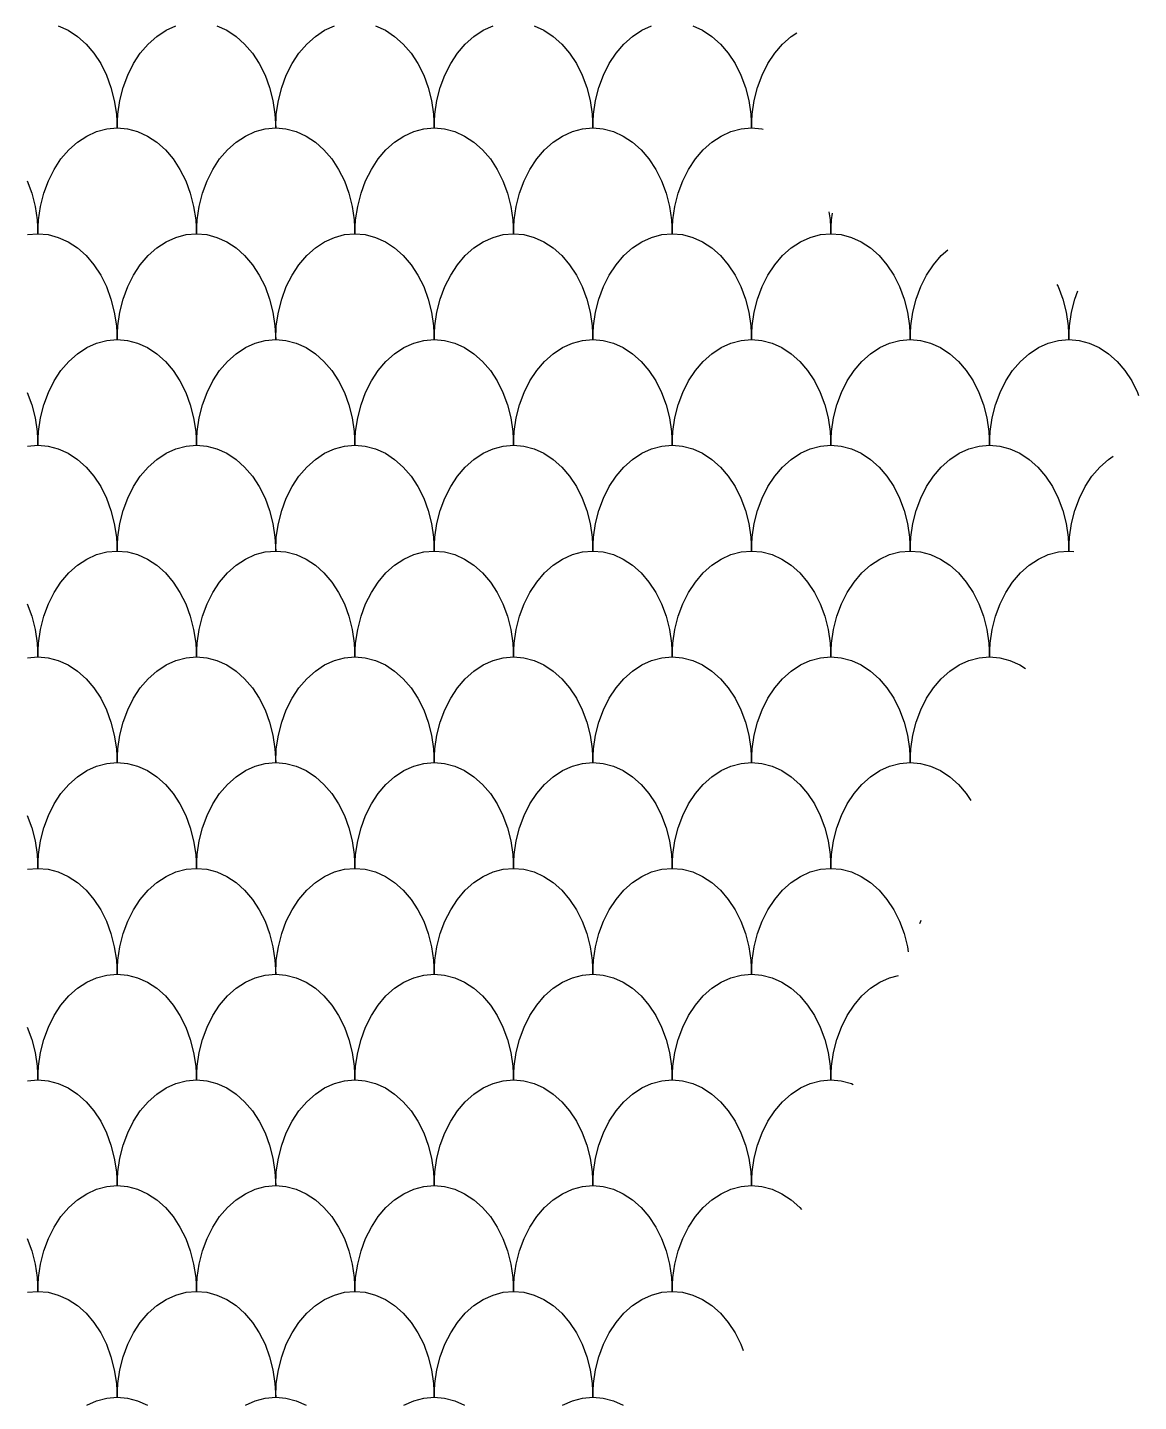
# Model space of a CAD drawing. Header units: millimetres. Extents: x -64 to 65, y -33 to 54.
# Drawn here: x -30.5 to -9.49, y -2.18 to 23.8 of the extents above; entities that cross this region are included whole.
import ezdxf

# ---------------------------------------------------------------- set-up
doc = ezdxf.new("R2010")
doc.units = ezdxf.units.MM

msp = doc.modelspace()

# ---------------------------------------------------------------- linework, layer by layer
for points in [[(-29.92, 23.836), (-29.734, 23.752), (-29.558, 23.636), (-29.395, 23.491), (-29.248, 23.318), (-29.118, 23.122), (-29.009, 22.904), (-28.923, 22.67), (-28.86, 22.422), (-28.821, 22.165), (-28.808, 21.904)], [(-28.808, 21.904), (-28.796, 22.165), (-28.757, 22.422), (-28.694, 22.67), (-28.607, 22.904), (-28.498, 23.122), (-28.369, 23.318), (-28.222, 23.491), (-28.058, 23.636), (-27.882, 23.752), (-27.697, 23.836)], [(-26.92, 23.836), (-26.734, 23.752), (-26.558, 23.636), (-26.395, 23.491), (-26.248, 23.318), (-26.118, 23.122), (-26.009, 22.904), (-25.923, 22.67), (-25.86, 22.422), (-25.821, 22.165), (-25.808, 21.904)], [(-25.808, 21.904), (-25.796, 22.165), (-25.757, 22.422), (-25.694, 22.67), (-25.607, 22.904), (-25.498, 23.122), (-25.369, 23.318), (-25.222, 23.491), (-25.058, 23.636), (-24.882, 23.752), (-24.697, 23.836)], [(-23.92, 23.836), (-23.734, 23.752), (-23.558, 23.636), (-23.395, 23.491), (-23.248, 23.318), (-23.118, 23.122), (-23.009, 22.904), (-22.923, 22.67), (-22.86, 22.422), (-22.821, 22.165), (-22.808, 21.904)], [(-22.808, 21.904), (-22.796, 22.165), (-22.757, 22.422), (-22.694, 22.67), (-22.607, 22.904), (-22.498, 23.122), (-22.369, 23.318), (-22.222, 23.491), (-22.058, 23.636), (-21.882, 23.752), (-21.697, 23.836)], [(-20.92, 23.836), (-20.734, 23.752), (-20.558, 23.636), (-20.395, 23.491), (-20.248, 23.318), (-20.118, 23.122), (-20.009, 22.904), (-19.923, 22.67), (-19.86, 22.422), (-19.821, 22.165), (-19.808, 21.904)], [(-19.808, 21.904), (-19.796, 22.165), (-19.757, 22.422), (-19.694, 22.67), (-19.607, 22.904), (-19.498, 23.122), (-19.369, 23.318), (-19.222, 23.491), (-19.058, 23.636), (-18.882, 23.752), (-18.697, 23.836)], [(-17.92, 23.836), (-17.734, 23.752), (-17.558, 23.636), (-17.395, 23.491), (-17.248, 23.318), (-17.118, 23.122), (-17.009, 22.904), (-16.923, 22.67), (-16.86, 22.422), (-16.821, 22.165), (-16.808, 21.904)], [(-16.808, 21.904), (-16.796, 22.165), (-16.757, 22.422), (-16.694, 22.67), (-16.607, 22.904), (-16.498, 23.122), (-16.369, 23.318), (-16.222, 23.491), (-16.058, 23.636), (-15.954, 23.705)], [(-30.308, 19.904), (-30.296, 20.165), (-30.257, 20.422), (-30.194, 20.67), (-30.107, 20.904), (-29.998, 21.122), (-29.869, 21.318), (-29.722, 21.491), (-29.558, 21.636), (-29.382, 21.752), (-29.197, 21.836), (-29.004, 21.887), (-28.808, 21.904), (-28.613, 21.887), (-28.42, 21.836), (-28.234, 21.752), (-28.058, 21.636), (-27.895, 21.491), (-27.748, 21.318), (-27.618, 21.122), (-27.509, 20.904), (-27.423, 20.67), (-27.36, 20.422), (-27.321, 20.165), (-27.308, 19.904)], [(-27.308, 19.904), (-27.296, 20.165), (-27.257, 20.422), (-27.194, 20.67), (-27.107, 20.904), (-26.998, 21.122), (-26.869, 21.318), (-26.722, 21.491), (-26.558, 21.636), (-26.382, 21.752), (-26.197, 21.836), (-26.004, 21.887), (-25.808, 21.904), (-25.613, 21.887), (-25.42, 21.836), (-25.234, 21.752), (-25.058, 21.636), (-24.895, 21.491), (-24.748, 21.318), (-24.618, 21.122), (-24.509, 20.904), (-24.423, 20.67), (-24.36, 20.422), (-24.321, 20.165), (-24.308, 19.904)], [(-24.308, 19.904), (-24.296, 20.165), (-24.257, 20.422), (-24.194, 20.67), (-24.107, 20.904), (-23.998, 21.122), (-23.869, 21.318), (-23.722, 21.491), (-23.558, 21.636), (-23.382, 21.752), (-23.197, 21.836), (-23.004, 21.887), (-22.808, 21.904), (-22.613, 21.887), (-22.42, 21.836), (-22.234, 21.752), (-22.058, 21.636), (-21.895, 21.491), (-21.748, 21.318), (-21.618, 21.122), (-21.509, 20.904), (-21.423, 20.67), (-21.36, 20.422), (-21.321, 20.165), (-21.308, 19.904)], [(-21.308, 19.904), (-21.296, 20.165), (-21.257, 20.422), (-21.194, 20.67), (-21.107, 20.904), (-20.998, 21.122), (-20.869, 21.318), (-20.722, 21.491), (-20.558, 21.636), (-20.382, 21.752), (-20.197, 21.836), (-20.004, 21.887), (-19.808, 21.904), (-19.613, 21.887), (-19.42, 21.836), (-19.234, 21.752), (-19.058, 21.636), (-18.895, 21.491), (-18.748, 21.318), (-18.618, 21.122), (-18.509, 20.904), (-18.423, 20.67), (-18.36, 20.422), (-18.321, 20.165), (-18.308, 19.904)], [(-18.308, 19.904), (-18.296, 20.165), (-18.257, 20.422), (-18.194, 20.67), (-18.107, 20.904), (-17.998, 21.122), (-17.869, 21.318), (-17.722, 21.491), (-17.558, 21.636), (-17.382, 21.752), (-17.197, 21.836), (-17.004, 21.887), (-16.808, 21.904), (-16.613, 21.887), (-16.588, 21.88)], [(-30.509, 20.904), (-30.423, 20.67), (-30.36, 20.422), (-30.321, 20.165), (-30.308, 19.904)], [(-15.344, 20.316), (-15.321, 20.165), (-15.308, 19.904)], [(-15.308, 19.904), (-15.296, 20.165), (-15.276, 20.295)], [(-30.504, 19.887), (-30.308, 19.904), (-30.113, 19.887), (-29.92, 19.836), (-29.734, 19.752), (-29.558, 19.636), (-29.395, 19.491), (-29.248, 19.318), (-29.118, 19.122), (-29.009, 18.904), (-28.923, 18.67), (-28.86, 18.422), (-28.821, 18.165), (-28.808, 17.904)], [(-28.808, 17.904), (-28.796, 18.165), (-28.757, 18.422), (-28.694, 18.67), (-28.607, 18.904), (-28.498, 19.122), (-28.369, 19.318), (-28.222, 19.491), (-28.058, 19.636), (-27.882, 19.752), (-27.697, 19.836), (-27.504, 19.887), (-27.308, 19.904), (-27.113, 19.887), (-26.92, 19.836), (-26.734, 19.752), (-26.558, 19.636), (-26.395, 19.491), (-26.248, 19.318), (-26.118, 19.122), (-26.009, 18.904), (-25.923, 18.67), (-25.86, 18.422), (-25.821, 18.165), (-25.808, 17.904)], [(-25.808, 17.904), (-25.796, 18.165), (-25.757, 18.422), (-25.694, 18.67), (-25.607, 18.904), (-25.498, 19.122), (-25.369, 19.318), (-25.222, 19.491), (-25.058, 19.636), (-24.882, 19.752), (-24.697, 19.836), (-24.504, 19.887), (-24.308, 19.904), (-24.113, 19.887), (-23.92, 19.836), (-23.734, 19.752), (-23.558, 19.636), (-23.395, 19.491), (-23.248, 19.318), (-23.118, 19.122), (-23.009, 18.904), (-22.923, 18.67), (-22.86, 18.422), (-22.821, 18.165), (-22.808, 17.904)], [(-22.808, 17.904), (-22.796, 18.165), (-22.757, 18.422), (-22.694, 18.67), (-22.607, 18.904), (-22.498, 19.122), (-22.369, 19.318), (-22.222, 19.491), (-22.058, 19.636), (-21.882, 19.752), (-21.697, 19.836), (-21.504, 19.887), (-21.308, 19.904), (-21.113, 19.887), (-20.92, 19.836), (-20.734, 19.752), (-20.558, 19.636), (-20.395, 19.491), (-20.248, 19.318), (-20.118, 19.122), (-20.009, 18.904), (-19.923, 18.67), (-19.86, 18.422), (-19.821, 18.165), (-19.808, 17.904)], [(-19.808, 17.904), (-19.796, 18.165), (-19.757, 18.422), (-19.694, 18.67), (-19.607, 18.904), (-19.498, 19.122), (-19.369, 19.318), (-19.222, 19.491), (-19.058, 19.636), (-18.882, 19.752), (-18.697, 19.836), (-18.504, 19.887), (-18.308, 19.904), (-18.113, 19.887), (-17.92, 19.836), (-17.734, 19.752), (-17.558, 19.636), (-17.395, 19.491), (-17.248, 19.318), (-17.118, 19.122), (-17.009, 18.904), (-16.923, 18.67), (-16.86, 18.422), (-16.821, 18.165), (-16.808, 17.904)], [(-16.808, 17.904), (-16.796, 18.165), (-16.757, 18.422), (-16.694, 18.67), (-16.607, 18.904), (-16.498, 19.122), (-16.369, 19.318), (-16.222, 19.491), (-16.058, 19.636), (-15.882, 19.752), (-15.697, 19.836), (-15.504, 19.887), (-15.308, 19.904), (-15.113, 19.887), (-14.92, 19.836), (-14.734, 19.752), (-14.558, 19.636), (-14.395, 19.491), (-14.248, 19.318), (-14.118, 19.122), (-14.009, 18.904), (-13.923, 18.67), (-13.86, 18.422), (-13.821, 18.165), (-13.808, 17.904)], [(-13.808, 17.904), (-13.796, 18.165), (-13.757, 18.422), (-13.694, 18.67), (-13.607, 18.904), (-13.498, 19.122), (-13.369, 19.318), (-13.222, 19.491), (-13.096, 19.603)], [(-11.031, 18.947), (-11.009, 18.904), (-10.923, 18.67), (-10.86, 18.422), (-10.821, 18.165), (-10.808, 17.904)], [(-10.808, 17.904), (-10.796, 18.165), (-10.757, 18.422), (-10.694, 18.67), (-10.638, 18.822)], [(-30.308, 15.904), (-30.296, 16.165), (-30.257, 16.422), (-30.194, 16.67), (-30.107, 16.904), (-29.998, 17.122), (-29.869, 17.318), (-29.722, 17.491), (-29.558, 17.636), (-29.382, 17.752), (-29.197, 17.836), (-29.004, 17.887), (-28.808, 17.904), (-28.613, 17.887), (-28.42, 17.836), (-28.234, 17.752), (-28.058, 17.636), (-27.895, 17.491), (-27.748, 17.318), (-27.618, 17.122), (-27.509, 16.904), (-27.423, 16.67), (-27.36, 16.422), (-27.321, 16.165), (-27.308, 15.904)], [(-27.308, 15.904), (-27.296, 16.165), (-27.257, 16.422), (-27.194, 16.67), (-27.107, 16.904), (-26.998, 17.122), (-26.869, 17.318), (-26.722, 17.491), (-26.558, 17.636), (-26.382, 17.752), (-26.197, 17.836), (-26.004, 17.887), (-25.808, 17.904), (-25.613, 17.887), (-25.42, 17.836), (-25.234, 17.752), (-25.058, 17.636), (-24.895, 17.491), (-24.748, 17.318), (-24.618, 17.122), (-24.509, 16.904), (-24.423, 16.67), (-24.36, 16.422), (-24.321, 16.165), (-24.308, 15.904)], [(-24.308, 15.904), (-24.296, 16.165), (-24.257, 16.422), (-24.194, 16.67), (-24.107, 16.904), (-23.998, 17.122), (-23.869, 17.318), (-23.722, 17.491), (-23.558, 17.636), (-23.382, 17.752), (-23.197, 17.836), (-23.004, 17.887), (-22.808, 17.904), (-22.613, 17.887), (-22.42, 17.836), (-22.234, 17.752), (-22.058, 17.636), (-21.895, 17.491), (-21.748, 17.318), (-21.618, 17.122), (-21.509, 16.904), (-21.423, 16.67), (-21.36, 16.422), (-21.321, 16.165), (-21.308, 15.904)], [(-21.308, 15.904), (-21.296, 16.165), (-21.257, 16.422), (-21.194, 16.67), (-21.107, 16.904), (-20.998, 17.122), (-20.869, 17.318), (-20.722, 17.491), (-20.558, 17.636), (-20.382, 17.752), (-20.197, 17.836), (-20.004, 17.887), (-19.808, 17.904), (-19.613, 17.887), (-19.42, 17.836), (-19.234, 17.752), (-19.058, 17.636), (-18.895, 17.491), (-18.748, 17.318), (-18.618, 17.122), (-18.509, 16.904), (-18.423, 16.67), (-18.36, 16.422), (-18.321, 16.165), (-18.308, 15.904)], [(-18.308, 15.904), (-18.296, 16.165), (-18.257, 16.422), (-18.194, 16.67), (-18.107, 16.904), (-17.998, 17.122), (-17.869, 17.318), (-17.722, 17.491), (-17.558, 17.636), (-17.382, 17.752), (-17.197, 17.836), (-17.004, 17.887), (-16.808, 17.904), (-16.613, 17.887), (-16.42, 17.836), (-16.234, 17.752), (-16.058, 17.636), (-15.895, 17.491), (-15.748, 17.318), (-15.618, 17.122), (-15.509, 16.904), (-15.423, 16.67), (-15.36, 16.422), (-15.321, 16.165), (-15.308, 15.904)], [(-15.308, 15.904), (-15.296, 16.165), (-15.257, 16.422), (-15.194, 16.67), (-15.107, 16.904), (-14.998, 17.122), (-14.869, 17.318), (-14.722, 17.491), (-14.558, 17.636), (-14.382, 17.752), (-14.197, 17.836), (-14.004, 17.887), (-13.808, 17.904), (-13.613, 17.887), (-13.42, 17.836), (-13.234, 17.752), (-13.058, 17.636), (-12.895, 17.491), (-12.748, 17.318), (-12.618, 17.122), (-12.509, 16.904), (-12.423, 16.67), (-12.36, 16.422), (-12.321, 16.165), (-12.308, 15.904)], [(-12.308, 15.904), (-12.296, 16.165), (-12.257, 16.422), (-12.194, 16.67), (-12.107, 16.904), (-11.998, 17.122), (-11.869, 17.318), (-11.722, 17.491), (-11.558, 17.636), (-11.382, 17.752), (-11.197, 17.836), (-11.004, 17.887), (-10.808, 17.904), (-10.613, 17.887), (-10.42, 17.836), (-10.234, 17.752), (-10.058, 17.636), (-9.895, 17.491), (-9.748, 17.318), (-9.618, 17.122), (-9.509, 16.904), (-9.489, 16.848)], [(-30.509, 16.904), (-30.423, 16.67), (-30.36, 16.422), (-30.321, 16.165), (-30.308, 15.904)], [(-30.504, 15.887), (-30.308, 15.904), (-30.113, 15.887), (-29.92, 15.836), (-29.734, 15.752), (-29.558, 15.636), (-29.395, 15.491), (-29.248, 15.318), (-29.118, 15.122), (-29.009, 14.904), (-28.923, 14.67), (-28.86, 14.422), (-28.821, 14.165), (-28.808, 13.904)], [(-28.808, 13.904), (-28.796, 14.165), (-28.757, 14.422), (-28.694, 14.67), (-28.607, 14.904), (-28.498, 15.122), (-28.369, 15.318), (-28.222, 15.491), (-28.058, 15.636), (-27.882, 15.752), (-27.697, 15.836), (-27.504, 15.887), (-27.308, 15.904), (-27.113, 15.887), (-26.92, 15.836), (-26.734, 15.752), (-26.558, 15.636), (-26.395, 15.491), (-26.248, 15.318), (-26.118, 15.122), (-26.009, 14.904), (-25.923, 14.67), (-25.86, 14.422), (-25.821, 14.165), (-25.808, 13.904)], [(-25.808, 13.904), (-25.796, 14.165), (-25.757, 14.422), (-25.694, 14.67), (-25.607, 14.904), (-25.498, 15.122), (-25.369, 15.318), (-25.222, 15.491), (-25.058, 15.636), (-24.882, 15.752), (-24.697, 15.836), (-24.504, 15.887), (-24.308, 15.904), (-24.113, 15.887), (-23.92, 15.836), (-23.734, 15.752), (-23.558, 15.636), (-23.395, 15.491), (-23.248, 15.318), (-23.118, 15.122), (-23.009, 14.904), (-22.923, 14.67), (-22.86, 14.422), (-22.821, 14.165), (-22.808, 13.904)], [(-22.808, 13.904), (-22.796, 14.165), (-22.757, 14.422), (-22.694, 14.67), (-22.607, 14.904), (-22.498, 15.122), (-22.369, 15.318), (-22.222, 15.491), (-22.058, 15.636), (-21.882, 15.752), (-21.697, 15.836), (-21.504, 15.887), (-21.308, 15.904), (-21.113, 15.887), (-20.92, 15.836), (-20.734, 15.752), (-20.558, 15.636), (-20.395, 15.491), (-20.248, 15.318), (-20.118, 15.122), (-20.009, 14.904), (-19.923, 14.67), (-19.86, 14.422), (-19.821, 14.165), (-19.808, 13.904)], [(-19.808, 13.904), (-19.796, 14.165), (-19.757, 14.422), (-19.694, 14.67), (-19.607, 14.904), (-19.498, 15.122), (-19.369, 15.318), (-19.222, 15.491), (-19.058, 15.636), (-18.882, 15.752), (-18.697, 15.836), (-18.504, 15.887), (-18.308, 15.904), (-18.113, 15.887), (-17.92, 15.836), (-17.734, 15.752), (-17.558, 15.636), (-17.395, 15.491), (-17.248, 15.318), (-17.118, 15.122), (-17.009, 14.904), (-16.923, 14.67), (-16.86, 14.422), (-16.821, 14.165), (-16.808, 13.904)], [(-16.808, 13.904), (-16.796, 14.165), (-16.757, 14.422), (-16.694, 14.67), (-16.607, 14.904), (-16.498, 15.122), (-16.369, 15.318), (-16.222, 15.491), (-16.058, 15.636), (-15.882, 15.752), (-15.697, 15.836), (-15.504, 15.887), (-15.308, 15.904), (-15.113, 15.887), (-14.92, 15.836), (-14.734, 15.752), (-14.558, 15.636), (-14.395, 15.491), (-14.248, 15.318), (-14.118, 15.122), (-14.009, 14.904), (-13.923, 14.67), (-13.86, 14.422), (-13.821, 14.165), (-13.808, 13.904)], [(-13.808, 13.904), (-13.796, 14.165), (-13.757, 14.422), (-13.694, 14.67), (-13.607, 14.904), (-13.498, 15.122), (-13.369, 15.318), (-13.222, 15.491), (-13.058, 15.636), (-12.882, 15.752), (-12.697, 15.836), (-12.504, 15.887), (-12.308, 15.904), (-12.113, 15.887), (-11.92, 15.836), (-11.734, 15.752), (-11.558, 15.636), (-11.395, 15.491), (-11.248, 15.318), (-11.118, 15.122), (-11.009, 14.904), (-10.923, 14.67), (-10.86, 14.422), (-10.821, 14.165), (-10.808, 13.904)], [(-10.808, 13.904), (-10.796, 14.165), (-10.757, 14.422), (-10.694, 14.67), (-10.607, 14.904), (-10.498, 15.122), (-10.369, 15.318), (-10.222, 15.491), (-10.058, 15.636), (-9.965, 15.698)], [(-30.308, 11.904), (-30.296, 12.165), (-30.257, 12.422), (-30.194, 12.67), (-30.107, 12.904), (-29.998, 13.122), (-29.869, 13.318), (-29.722, 13.491), (-29.558, 13.636), (-29.382, 13.752), (-29.197, 13.836), (-29.004, 13.887), (-28.808, 13.904), (-28.613, 13.887), (-28.42, 13.836), (-28.234, 13.752), (-28.058, 13.636), (-27.895, 13.491), (-27.748, 13.318), (-27.618, 13.122), (-27.509, 12.904), (-27.423, 12.67), (-27.36, 12.422), (-27.321, 12.165), (-27.308, 11.904)], [(-27.308, 11.904), (-27.296, 12.165), (-27.257, 12.422), (-27.194, 12.67), (-27.107, 12.904), (-26.998, 13.122), (-26.869, 13.318), (-26.722, 13.491), (-26.558, 13.636), (-26.382, 13.752), (-26.197, 13.836), (-26.004, 13.887), (-25.808, 13.904), (-25.613, 13.887), (-25.42, 13.836), (-25.234, 13.752), (-25.058, 13.636), (-24.895, 13.491), (-24.748, 13.318), (-24.618, 13.122), (-24.509, 12.904), (-24.423, 12.67), (-24.36, 12.422), (-24.321, 12.165), (-24.308, 11.904)], [(-24.308, 11.904), (-24.296, 12.165), (-24.257, 12.422), (-24.194, 12.67), (-24.107, 12.904), (-23.998, 13.122), (-23.869, 13.318), (-23.722, 13.491), (-23.558, 13.636), (-23.382, 13.752), (-23.197, 13.836), (-23.004, 13.887), (-22.808, 13.904), (-22.613, 13.887), (-22.42, 13.836), (-22.234, 13.752), (-22.058, 13.636), (-21.895, 13.491), (-21.748, 13.318), (-21.618, 13.122), (-21.509, 12.904), (-21.423, 12.67), (-21.36, 12.422), (-21.321, 12.165), (-21.308, 11.904)], [(-21.308, 11.904), (-21.296, 12.165), (-21.257, 12.422), (-21.194, 12.67), (-21.107, 12.904), (-20.998, 13.122), (-20.869, 13.318), (-20.722, 13.491), (-20.558, 13.636), (-20.382, 13.752), (-20.197, 13.836), (-20.004, 13.887), (-19.808, 13.904), (-19.613, 13.887), (-19.42, 13.836), (-19.234, 13.752), (-19.058, 13.636), (-18.895, 13.491), (-18.748, 13.318), (-18.618, 13.122), (-18.509, 12.904), (-18.423, 12.67), (-18.36, 12.422), (-18.321, 12.165), (-18.308, 11.904)], [(-18.308, 11.904), (-18.296, 12.165), (-18.257, 12.422), (-18.194, 12.67), (-18.107, 12.904), (-17.998, 13.122), (-17.869, 13.318), (-17.722, 13.491), (-17.558, 13.636), (-17.382, 13.752), (-17.197, 13.836), (-17.004, 13.887), (-16.808, 13.904), (-16.613, 13.887), (-16.42, 13.836), (-16.234, 13.752), (-16.058, 13.636), (-15.895, 13.491), (-15.748, 13.318), (-15.618, 13.122), (-15.509, 12.904), (-15.423, 12.67), (-15.36, 12.422), (-15.321, 12.165), (-15.308, 11.904)], [(-15.308, 11.904), (-15.296, 12.165), (-15.257, 12.422), (-15.194, 12.67), (-15.107, 12.904), (-14.998, 13.122), (-14.869, 13.318), (-14.722, 13.491), (-14.558, 13.636), (-14.382, 13.752), (-14.197, 13.836), (-14.004, 13.887), (-13.808, 13.904), (-13.613, 13.887), (-13.42, 13.836), (-13.234, 13.752), (-13.058, 13.636), (-12.895, 13.491), (-12.748, 13.318), (-12.618, 13.122), (-12.509, 12.904), (-12.423, 12.67), (-12.36, 12.422), (-12.321, 12.165), (-12.308, 11.904)], [(-12.308, 11.904), (-12.296, 12.165), (-12.257, 12.422), (-12.194, 12.67), (-12.107, 12.904), (-11.998, 13.122), (-11.869, 13.318), (-11.722, 13.491), (-11.558, 13.636), (-11.382, 13.752), (-11.197, 13.836), (-11.004, 13.887), (-10.808, 13.904), (-10.711, 13.896)], [(-30.509, 12.904), (-30.423, 12.67), (-30.36, 12.422), (-30.321, 12.165), (-30.308, 11.904)], [(-30.504, 11.887), (-30.308, 11.904), (-30.113, 11.887), (-29.92, 11.836), (-29.734, 11.752), (-29.558, 11.636), (-29.395, 11.491), (-29.248, 11.318), (-29.118, 11.122), (-29.009, 10.904), (-28.923, 10.67), (-28.86, 10.422), (-28.821, 10.165), (-28.808, 9.904)], [(-28.808, 9.904), (-28.796, 10.165), (-28.757, 10.422), (-28.694, 10.67), (-28.607, 10.904), (-28.498, 11.122), (-28.369, 11.318), (-28.222, 11.491), (-28.058, 11.636), (-27.882, 11.752), (-27.697, 11.836), (-27.504, 11.887), (-27.308, 11.904), (-27.113, 11.887), (-26.92, 11.836), (-26.734, 11.752), (-26.558, 11.636), (-26.395, 11.491), (-26.248, 11.318), (-26.118, 11.122), (-26.009, 10.904), (-25.923, 10.67), (-25.86, 10.422), (-25.821, 10.165), (-25.808, 9.904)], [(-25.808, 9.904), (-25.796, 10.165), (-25.757, 10.422), (-25.694, 10.67), (-25.607, 10.904), (-25.498, 11.122), (-25.369, 11.318), (-25.222, 11.491), (-25.058, 11.636), (-24.882, 11.752), (-24.697, 11.836), (-24.504, 11.887), (-24.308, 11.904), (-24.113, 11.887), (-23.92, 11.836), (-23.734, 11.752), (-23.558, 11.636), (-23.395, 11.491), (-23.248, 11.318), (-23.118, 11.122), (-23.009, 10.904), (-22.923, 10.67), (-22.86, 10.422), (-22.821, 10.165), (-22.808, 9.904)], [(-22.808, 9.904), (-22.796, 10.165), (-22.757, 10.422), (-22.694, 10.67), (-22.607, 10.904), (-22.498, 11.122), (-22.369, 11.318), (-22.222, 11.491), (-22.058, 11.636), (-21.882, 11.752), (-21.697, 11.836), (-21.504, 11.887), (-21.308, 11.904), (-21.113, 11.887), (-20.92, 11.836), (-20.734, 11.752), (-20.558, 11.636), (-20.395, 11.491), (-20.248, 11.318), (-20.118, 11.122), (-20.009, 10.904), (-19.923, 10.67), (-19.86, 10.422), (-19.821, 10.165), (-19.808, 9.904)], [(-19.808, 9.904), (-19.796, 10.165), (-19.757, 10.422), (-19.694, 10.67), (-19.607, 10.904), (-19.498, 11.122), (-19.369, 11.318), (-19.222, 11.491), (-19.058, 11.636), (-18.882, 11.752), (-18.697, 11.836), (-18.504, 11.887), (-18.308, 11.904), (-18.113, 11.887), (-17.92, 11.836), (-17.734, 11.752), (-17.558, 11.636), (-17.395, 11.491), (-17.248, 11.318), (-17.118, 11.122), (-17.009, 10.904), (-16.923, 10.67), (-16.86, 10.422), (-16.821, 10.165), (-16.808, 9.904)], [(-16.808, 9.904), (-16.796, 10.165), (-16.757, 10.422), (-16.694, 10.67), (-16.607, 10.904), (-16.498, 11.122), (-16.369, 11.318), (-16.222, 11.491), (-16.058, 11.636), (-15.882, 11.752), (-15.697, 11.836), (-15.504, 11.887), (-15.308, 11.904), (-15.113, 11.887), (-14.92, 11.836), (-14.734, 11.752), (-14.558, 11.636), (-14.395, 11.491), (-14.248, 11.318), (-14.118, 11.122), (-14.009, 10.904), (-13.923, 10.67), (-13.86, 10.422), (-13.821, 10.165), (-13.808, 9.904)], [(-13.808, 9.904), (-13.796, 10.165), (-13.757, 10.422), (-13.694, 10.67), (-13.607, 10.904), (-13.498, 11.122), (-13.369, 11.318), (-13.222, 11.491), (-13.058, 11.636), (-12.882, 11.752), (-12.697, 11.836), (-12.504, 11.887), (-12.308, 11.904), (-12.113, 11.887), (-11.92, 11.836), (-11.734, 11.752), (-11.628, 11.682)], [(-30.308, 7.904), (-30.296, 8.165), (-30.257, 8.422), (-30.194, 8.67), (-30.107, 8.904), (-29.998, 9.122), (-29.869, 9.318), (-29.722, 9.491), (-29.558, 9.636), (-29.382, 9.752), (-29.197, 9.836), (-29.004, 9.887), (-28.808, 9.904), (-28.613, 9.887), (-28.42, 9.836), (-28.234, 9.752), (-28.058, 9.636), (-27.895, 9.491), (-27.748, 9.318), (-27.618, 9.122), (-27.509, 8.904), (-27.423, 8.67), (-27.36, 8.422), (-27.321, 8.165), (-27.308, 7.904)], [(-27.308, 7.904), (-27.296, 8.165), (-27.257, 8.422), (-27.194, 8.67), (-27.107, 8.904), (-26.998, 9.122), (-26.869, 9.318), (-26.722, 9.491), (-26.558, 9.636), (-26.382, 9.752), (-26.197, 9.836), (-26.004, 9.887), (-25.808, 9.904), (-25.613, 9.887), (-25.42, 9.836), (-25.234, 9.752), (-25.058, 9.636), (-24.895, 9.491), (-24.748, 9.318), (-24.618, 9.122), (-24.509, 8.904), (-24.423, 8.67), (-24.36, 8.422), (-24.321, 8.165), (-24.308, 7.904)], [(-24.308, 7.904), (-24.296, 8.165), (-24.257, 8.422), (-24.194, 8.67), (-24.107, 8.904), (-23.998, 9.122), (-23.869, 9.318), (-23.722, 9.491), (-23.558, 9.636), (-23.382, 9.752), (-23.197, 9.836), (-23.004, 9.887), (-22.808, 9.904), (-22.613, 9.887), (-22.42, 9.836), (-22.234, 9.752), (-22.058, 9.636), (-21.895, 9.491), (-21.748, 9.318), (-21.618, 9.122), (-21.509, 8.904), (-21.423, 8.67), (-21.36, 8.422), (-21.321, 8.165), (-21.308, 7.904)], [(-21.308, 7.904), (-21.296, 8.165), (-21.257, 8.422), (-21.194, 8.67), (-21.107, 8.904), (-20.998, 9.122), (-20.869, 9.318), (-20.722, 9.491), (-20.558, 9.636), (-20.382, 9.752), (-20.197, 9.836), (-20.004, 9.887), (-19.808, 9.904), (-19.613, 9.887), (-19.42, 9.836), (-19.234, 9.752), (-19.058, 9.636), (-18.895, 9.491), (-18.748, 9.318), (-18.618, 9.122), (-18.509, 8.904), (-18.423, 8.67), (-18.36, 8.422), (-18.321, 8.165), (-18.308, 7.904)], [(-18.308, 7.904), (-18.296, 8.165), (-18.257, 8.422), (-18.194, 8.67), (-18.107, 8.904), (-17.998, 9.122), (-17.869, 9.318), (-17.722, 9.491), (-17.558, 9.636), (-17.382, 9.752), (-17.197, 9.836), (-17.004, 9.887), (-16.808, 9.904), (-16.613, 9.887), (-16.42, 9.836), (-16.234, 9.752), (-16.058, 9.636), (-15.895, 9.491), (-15.748, 9.318), (-15.618, 9.122), (-15.509, 8.904), (-15.423, 8.67), (-15.36, 8.422), (-15.321, 8.165), (-15.308, 7.904)], [(-15.308, 7.904), (-15.296, 8.165), (-15.257, 8.422), (-15.194, 8.67), (-15.107, 8.904), (-14.998, 9.122), (-14.869, 9.318), (-14.722, 9.491), (-14.558, 9.636), (-14.382, 9.752), (-14.197, 9.836), (-14.004, 9.887), (-13.808, 9.904), (-13.613, 9.887), (-13.42, 9.836), (-13.234, 9.752), (-13.058, 9.636), (-12.895, 9.491), (-12.748, 9.318), (-12.661, 9.186)], [(-30.509, 8.904), (-30.423, 8.67), (-30.36, 8.422), (-30.321, 8.165), (-30.308, 7.904)], [(-30.504, 7.887), (-30.308, 7.904), (-30.113, 7.887), (-29.92, 7.836), (-29.734, 7.752), (-29.558, 7.636), (-29.395, 7.491), (-29.248, 7.318), (-29.118, 7.122), (-29.009, 6.904), (-28.923, 6.67), (-28.86, 6.422), (-28.821, 6.165), (-28.808, 5.904)], [(-28.808, 5.904), (-28.796, 6.165), (-28.757, 6.422), (-28.694, 6.67), (-28.607, 6.904), (-28.498, 7.122), (-28.369, 7.318), (-28.222, 7.491), (-28.058, 7.636), (-27.882, 7.752), (-27.697, 7.836), (-27.504, 7.887), (-27.308, 7.904), (-27.113, 7.887), (-26.92, 7.836), (-26.734, 7.752), (-26.558, 7.636), (-26.395, 7.491), (-26.248, 7.318), (-26.118, 7.122), (-26.009, 6.904), (-25.923, 6.67), (-25.86, 6.422), (-25.821, 6.165), (-25.808, 5.904)], [(-25.808, 5.904), (-25.796, 6.165), (-25.757, 6.422), (-25.694, 6.67), (-25.607, 6.904), (-25.498, 7.122), (-25.369, 7.318), (-25.222, 7.491), (-25.058, 7.636), (-24.882, 7.752), (-24.697, 7.836), (-24.504, 7.887), (-24.308, 7.904), (-24.113, 7.887), (-23.92, 7.836), (-23.734, 7.752), (-23.558, 7.636), (-23.395, 7.491), (-23.248, 7.318), (-23.118, 7.122), (-23.009, 6.904), (-22.923, 6.67), (-22.86, 6.422), (-22.821, 6.165), (-22.808, 5.904)], [(-22.808, 5.904), (-22.796, 6.165), (-22.757, 6.422), (-22.694, 6.67), (-22.607, 6.904), (-22.498, 7.122), (-22.369, 7.318), (-22.222, 7.491), (-22.058, 7.636), (-21.882, 7.752), (-21.697, 7.836), (-21.504, 7.887), (-21.308, 7.904), (-21.113, 7.887), (-20.92, 7.836), (-20.734, 7.752), (-20.558, 7.636), (-20.395, 7.491), (-20.248, 7.318), (-20.118, 7.122), (-20.009, 6.904), (-19.923, 6.67), (-19.86, 6.422), (-19.821, 6.165), (-19.808, 5.904)], [(-19.808, 5.904), (-19.796, 6.165), (-19.757, 6.422), (-19.694, 6.67), (-19.607, 6.904), (-19.498, 7.122), (-19.369, 7.318), (-19.222, 7.491), (-19.058, 7.636), (-18.882, 7.752), (-18.697, 7.836), (-18.504, 7.887), (-18.308, 7.904), (-18.113, 7.887), (-17.92, 7.836), (-17.734, 7.752), (-17.558, 7.636), (-17.395, 7.491), (-17.248, 7.318), (-17.118, 7.122), (-17.009, 6.904), (-16.923, 6.67), (-16.86, 6.422), (-16.821, 6.165), (-16.808, 5.904)], [(-16.808, 5.904), (-16.796, 6.165), (-16.757, 6.422), (-16.694, 6.67), (-16.607, 6.904), (-16.498, 7.122), (-16.369, 7.318), (-16.222, 7.491), (-16.058, 7.636), (-15.882, 7.752), (-15.697, 7.836), (-15.504, 7.887), (-15.308, 7.904), (-15.113, 7.887), (-14.92, 7.836), (-14.734, 7.752), (-14.558, 7.636), (-14.395, 7.491), (-14.248, 7.318), (-14.118, 7.122), (-14.009, 6.904), (-13.923, 6.67), (-13.86, 6.422), (-13.845, 6.326)], [(-13.622, 6.864), (-13.607, 6.904), (-13.597, 6.924)], [(-30.308, 3.904), (-30.296, 4.165), (-30.257, 4.422), (-30.194, 4.67), (-30.107, 4.904), (-29.998, 5.122), (-29.869, 5.318), (-29.722, 5.491), (-29.558, 5.636), (-29.382, 5.752), (-29.197, 5.836), (-29.004, 5.887), (-28.808, 5.904), (-28.613, 5.887), (-28.42, 5.836), (-28.234, 5.752), (-28.058, 5.636), (-27.895, 5.491), (-27.748, 5.318), (-27.618, 5.122), (-27.509, 4.904), (-27.423, 4.67), (-27.36, 4.422), (-27.321, 4.165), (-27.308, 3.904)], [(-27.308, 3.904), (-27.296, 4.165), (-27.257, 4.422), (-27.194, 4.67), (-27.107, 4.904), (-26.998, 5.122), (-26.869, 5.318), (-26.722, 5.491), (-26.558, 5.636), (-26.382, 5.752), (-26.197, 5.836), (-26.004, 5.887), (-25.808, 5.904), (-25.613, 5.887), (-25.42, 5.836), (-25.234, 5.752), (-25.058, 5.636), (-24.895, 5.491), (-24.748, 5.318), (-24.618, 5.122), (-24.509, 4.904), (-24.423, 4.67), (-24.36, 4.422), (-24.321, 4.165), (-24.308, 3.904)], [(-24.308, 3.904), (-24.296, 4.165), (-24.257, 4.422), (-24.194, 4.67), (-24.107, 4.904), (-23.998, 5.122), (-23.869, 5.318), (-23.722, 5.491), (-23.558, 5.636), (-23.382, 5.752), (-23.197, 5.836), (-23.004, 5.887), (-22.808, 5.904), (-22.613, 5.887), (-22.42, 5.836), (-22.234, 5.752), (-22.058, 5.636), (-21.895, 5.491), (-21.748, 5.318), (-21.618, 5.122), (-21.509, 4.904), (-21.423, 4.67), (-21.36, 4.422), (-21.321, 4.165), (-21.308, 3.904)], [(-21.308, 3.904), (-21.296, 4.165), (-21.257, 4.422), (-21.194, 4.67), (-21.107, 4.904), (-20.998, 5.122), (-20.869, 5.318), (-20.722, 5.491), (-20.558, 5.636), (-20.382, 5.752), (-20.197, 5.836), (-20.004, 5.887), (-19.808, 5.904), (-19.613, 5.887), (-19.42, 5.836), (-19.234, 5.752), (-19.058, 5.636), (-18.895, 5.491), (-18.748, 5.318), (-18.618, 5.122), (-18.509, 4.904), (-18.423, 4.67), (-18.36, 4.422), (-18.321, 4.165), (-18.308, 3.904)], [(-18.308, 3.904), (-18.296, 4.165), (-18.257, 4.422), (-18.194, 4.67), (-18.107, 4.904), (-17.998, 5.122), (-17.869, 5.318), (-17.722, 5.491), (-17.558, 5.636), (-17.382, 5.752), (-17.197, 5.836), (-17.004, 5.887), (-16.808, 5.904), (-16.613, 5.887), (-16.42, 5.836), (-16.234, 5.752), (-16.058, 5.636), (-15.895, 5.491), (-15.748, 5.318), (-15.618, 5.122), (-15.509, 4.904), (-15.423, 4.67), (-15.36, 4.422), (-15.321, 4.165), (-15.308, 3.904)], [(-15.308, 3.904), (-15.296, 4.165), (-15.257, 4.422), (-15.194, 4.67), (-15.107, 4.904), (-14.998, 5.122), (-14.869, 5.318), (-14.722, 5.491), (-14.558, 5.636), (-14.382, 5.752), (-14.197, 5.836), (-14.03, 5.88)], [(-30.509, 4.904), (-30.423, 4.67), (-30.36, 4.422), (-30.321, 4.165), (-30.308, 3.904)], [(-30.504, 3.887), (-30.308, 3.904), (-30.113, 3.887), (-29.92, 3.836), (-29.734, 3.752), (-29.558, 3.636), (-29.395, 3.491), (-29.248, 3.318), (-29.118, 3.122), (-29.009, 2.904), (-28.923, 2.67), (-28.86, 2.422), (-28.821, 2.165), (-28.808, 1.904)], [(-28.808, 1.904), (-28.796, 2.165), (-28.757, 2.422), (-28.694, 2.67), (-28.607, 2.904), (-28.498, 3.122), (-28.369, 3.318), (-28.222, 3.491), (-28.058, 3.636), (-27.882, 3.752), (-27.697, 3.836), (-27.504, 3.887), (-27.308, 3.904), (-27.113, 3.887), (-26.92, 3.836), (-26.734, 3.752), (-26.558, 3.636), (-26.395, 3.491), (-26.248, 3.318), (-26.118, 3.122), (-26.009, 2.904), (-25.923, 2.67), (-25.86, 2.422), (-25.821, 2.165), (-25.808, 1.904)], [(-25.808, 1.904), (-25.796, 2.165), (-25.757, 2.422), (-25.694, 2.67), (-25.607, 2.904), (-25.498, 3.122), (-25.369, 3.318), (-25.222, 3.491), (-25.058, 3.636), (-24.882, 3.752), (-24.697, 3.836), (-24.504, 3.887), (-24.308, 3.904), (-24.113, 3.887), (-23.92, 3.836), (-23.734, 3.752), (-23.558, 3.636), (-23.395, 3.491), (-23.248, 3.318), (-23.118, 3.122), (-23.009, 2.904), (-22.923, 2.67), (-22.86, 2.422), (-22.821, 2.165), (-22.808, 1.904)], [(-22.808, 1.904), (-22.796, 2.165), (-22.757, 2.422), (-22.694, 2.67), (-22.607, 2.904), (-22.498, 3.122), (-22.369, 3.318), (-22.222, 3.491), (-22.058, 3.636), (-21.882, 3.752), (-21.697, 3.836), (-21.504, 3.887), (-21.308, 3.904), (-21.113, 3.887), (-20.92, 3.836), (-20.734, 3.752), (-20.558, 3.636), (-20.395, 3.491), (-20.248, 3.318), (-20.118, 3.122), (-20.009, 2.904), (-19.923, 2.67), (-19.86, 2.422), (-19.821, 2.165), (-19.808, 1.904)], [(-19.808, 1.904), (-19.796, 2.165), (-19.757, 2.422), (-19.694, 2.67), (-19.607, 2.904), (-19.498, 3.122), (-19.369, 3.318), (-19.222, 3.491), (-19.058, 3.636), (-18.882, 3.752), (-18.697, 3.836), (-18.504, 3.887), (-18.308, 3.904), (-18.113, 3.887), (-17.92, 3.836), (-17.734, 3.752), (-17.558, 3.636), (-17.395, 3.491), (-17.248, 3.318), (-17.118, 3.122), (-17.009, 2.904), (-16.923, 2.67), (-16.86, 2.422), (-16.821, 2.165), (-16.808, 1.904)], [(-16.808, 1.904), (-16.796, 2.165), (-16.757, 2.422), (-16.694, 2.67), (-16.607, 2.904), (-16.498, 3.122), (-16.369, 3.318), (-16.222, 3.491), (-16.058, 3.636), (-15.882, 3.752), (-15.697, 3.836), (-15.504, 3.887), (-15.308, 3.904), (-15.113, 3.887), (-14.92, 3.836), (-14.883, 3.819)], [(-30.308, -0.096), (-30.296, 0.165), (-30.257, 0.422), (-30.194, 0.67), (-30.107, 0.904), (-29.998, 1.122), (-29.869, 1.318), (-29.722, 1.491), (-29.558, 1.636), (-29.382, 1.752), (-29.197, 1.836), (-29.004, 1.887), (-28.808, 1.904), (-28.613, 1.887), (-28.42, 1.836), (-28.234, 1.752), (-28.058, 1.636), (-27.895, 1.491), (-27.748, 1.318), (-27.618, 1.122), (-27.509, 0.904), (-27.423, 0.67), (-27.36, 0.422), (-27.321, 0.165), (-27.308, -0.096)], [(-27.308, -0.096), (-27.296, 0.165), (-27.257, 0.422), (-27.194, 0.67), (-27.107, 0.904), (-26.998, 1.122), (-26.869, 1.318), (-26.722, 1.491), (-26.558, 1.636), (-26.382, 1.752), (-26.197, 1.836), (-26.004, 1.887), (-25.808, 1.904), (-25.613, 1.887), (-25.42, 1.836), (-25.234, 1.752), (-25.058, 1.636), (-24.895, 1.491), (-24.748, 1.318), (-24.618, 1.122), (-24.509, 0.904), (-24.423, 0.67), (-24.36, 0.422), (-24.321, 0.165), (-24.308, -0.096)], [(-24.308, -0.096), (-24.296, 0.165), (-24.257, 0.422), (-24.194, 0.67), (-24.107, 0.904), (-23.998, 1.122), (-23.869, 1.318), (-23.722, 1.491), (-23.558, 1.636), (-23.382, 1.752), (-23.197, 1.836), (-23.004, 1.887), (-22.808, 1.904), (-22.613, 1.887), (-22.42, 1.836), (-22.234, 1.752), (-22.058, 1.636), (-21.895, 1.491), (-21.748, 1.318), (-21.618, 1.122), (-21.509, 0.904), (-21.423, 0.67), (-21.36, 0.422), (-21.321, 0.165), (-21.308, -0.096)], [(-21.308, -0.096), (-21.296, 0.165), (-21.257, 0.422), (-21.194, 0.67), (-21.107, 0.904), (-20.998, 1.122), (-20.869, 1.318), (-20.722, 1.491), (-20.558, 1.636), (-20.382, 1.752), (-20.197, 1.836), (-20.004, 1.887), (-19.808, 1.904), (-19.613, 1.887), (-19.42, 1.836), (-19.234, 1.752), (-19.058, 1.636), (-18.895, 1.491), (-18.748, 1.318), (-18.618, 1.122), (-18.509, 0.904), (-18.423, 0.67), (-18.36, 0.422), (-18.321, 0.165), (-18.308, -0.096)], [(-18.308, -0.096), (-18.296, 0.165), (-18.257, 0.422), (-18.194, 0.67), (-18.107, 0.904), (-17.998, 1.122), (-17.869, 1.318), (-17.722, 1.491), (-17.558, 1.636), (-17.382, 1.752), (-17.197, 1.836), (-17.004, 1.887), (-16.808, 1.904), (-16.613, 1.887), (-16.42, 1.836), (-16.234, 1.752), (-16.058, 1.636), (-15.895, 1.491), (-15.863, 1.453)], [(-30.509, 0.904), (-30.423, 0.67), (-30.36, 0.422), (-30.321, 0.165), (-30.308, -0.096)], [(-30.504, -0.113), (-30.308, -0.096), (-30.113, -0.113), (-29.92, -0.164), (-29.734, -0.248), (-29.558, -0.364), (-29.395, -0.509), (-29.248, -0.682), (-29.118, -0.878), (-29.009, -1.096), (-28.923, -1.33), (-28.86, -1.578), (-28.821, -1.835), (-28.808, -2.096)], [(-28.808, -2.096), (-28.796, -1.835), (-28.757, -1.578), (-28.694, -1.33), (-28.607, -1.096), (-28.498, -0.878), (-28.369, -0.682), (-28.222, -0.509), (-28.058, -0.364), (-27.882, -0.248), (-27.697, -0.164), (-27.504, -0.113), (-27.308, -0.096), (-27.113, -0.113), (-26.92, -0.164), (-26.734, -0.248), (-26.558, -0.364), (-26.395, -0.509), (-26.248, -0.682), (-26.118, -0.878), (-26.009, -1.096), (-25.923, -1.33), (-25.86, -1.578), (-25.821, -1.835), (-25.808, -2.096)], [(-25.808, -2.096), (-25.796, -1.835), (-25.757, -1.578), (-25.694, -1.33), (-25.607, -1.096), (-25.498, -0.878), (-25.369, -0.682), (-25.222, -0.509), (-25.058, -0.364), (-24.882, -0.248), (-24.697, -0.164), (-24.504, -0.113), (-24.308, -0.096), (-24.113, -0.113), (-23.92, -0.164), (-23.734, -0.248), (-23.558, -0.364), (-23.395, -0.509), (-23.248, -0.682), (-23.118, -0.878), (-23.009, -1.096), (-22.923, -1.33), (-22.86, -1.578), (-22.821, -1.835), (-22.808, -2.096)], [(-22.808, -2.096), (-22.796, -1.835), (-22.757, -1.578), (-22.694, -1.33), (-22.607, -1.096), (-22.498, -0.878), (-22.369, -0.682), (-22.222, -0.509), (-22.058, -0.364), (-21.882, -0.248), (-21.697, -0.164), (-21.504, -0.113), (-21.308, -0.096), (-21.113, -0.113), (-20.92, -0.164), (-20.734, -0.248), (-20.558, -0.364), (-20.395, -0.509), (-20.248, -0.682), (-20.118, -0.878), (-20.009, -1.096), (-19.923, -1.33), (-19.86, -1.578), (-19.821, -1.835), (-19.808, -2.096)], [(-19.808, -2.096), (-19.796, -1.835), (-19.757, -1.578), (-19.694, -1.33), (-19.607, -1.096), (-19.498, -0.878), (-19.369, -0.682), (-19.222, -0.509), (-19.058, -0.364), (-18.882, -0.248), (-18.697, -0.164), (-18.504, -0.113), (-18.308, -0.096), (-18.113, -0.113), (-17.92, -0.164), (-17.734, -0.248), (-17.558, -0.364), (-17.395, -0.509), (-17.248, -0.682), (-17.118, -0.878), (-17.009, -1.096), (-16.966, -1.212)], [(-29.382, -2.248), (-29.197, -2.164), (-29.004, -2.113), (-28.808, -2.096), (-28.613, -2.113), (-28.42, -2.164), (-28.234, -2.248)], [(-26.382, -2.248), (-26.197, -2.164), (-26.004, -2.113), (-25.808, -2.096), (-25.613, -2.113), (-25.42, -2.164), (-25.234, -2.248)], [(-23.382, -2.248), (-23.197, -2.164), (-23.004, -2.113), (-22.808, -2.096), (-22.613, -2.113), (-22.42, -2.164), (-22.234, -2.248)], [(-20.382, -2.248), (-20.197, -2.164), (-20.004, -2.113), (-19.808, -2.096), (-19.613, -2.113), (-19.42, -2.164), (-19.234, -2.248)]]:
    msp.add_lwpolyline(points)

doc.saveas('drawing.dxf')
